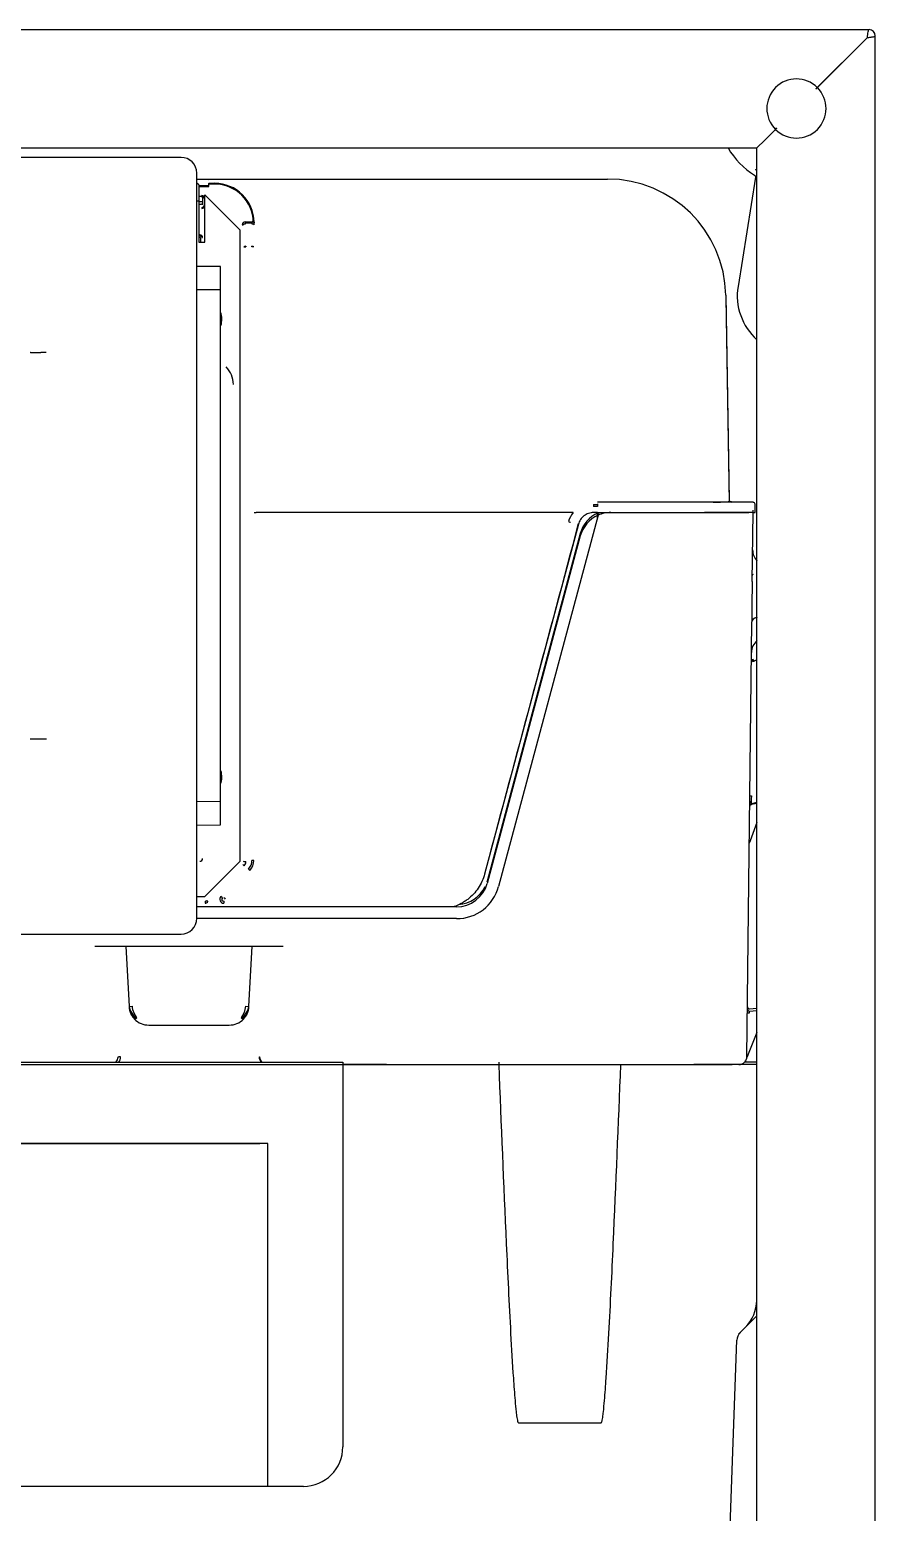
# Model space of a CAD drawing. Header units: millimetres. Extents: x 169 to 4368, y -1049 to 1924.
# Drawn here: x 295.02 to 316.46, y 1102.98 to 1140.59 of the extents above; entities that cross this region are included whole.
import ezdxf

# ---------------------------------------------------------------- set-up
doc = ezdxf.new("R2010")
doc.units = ezdxf.units.MM

msp = doc.modelspace()

# ---------------------------------------------------------------- linework, layer by layer
at = {"linetype": 'Continuous'}
for p, q in [((266.617, 1140.587), (316.297, 1140.587)), ((314.987, 1139.118), (316.255, 1140.387)), ((316.257, 1140.385), (314.989, 1139.116)), ((316.255, 1140.387), (316.257, 1140.385)), ((316.457, 1033.087), (316.457, 1140.427)), ((314.951, 1139.083), (314.987, 1139.118)), ((314.989, 1139.116), (314.953, 1139.081)), ((313.926, 1138.058), (313.961, 1138.093)), ((313.963, 1138.091), (313.928, 1138.056)), ((313.455, 1137.587), (313.655, 1137.787)), ((313.657, 1137.785), (313.457, 1137.585)), ((313.655, 1137.787), (313.926, 1138.058)), ((313.928, 1138.056), (313.657, 1137.785)), ((269.459, 1137.587), (313.455, 1137.587)), ((298.857, 1137.347), (284.057, 1137.347)), ((313.457, 1040.887), (313.457, 1137.585)), ((299.257, 1118.047), (299.257, 1136.947)), ((299.257, 1136.797), (309.666, 1136.797)), ((299.307, 1136.647), (299.257, 1136.697)), ((299.307, 1136.647), (299.307, 1136.247)), ((299.557, 1136.623), (299.307, 1136.623)), ((299.307, 1136.609), (299.557, 1136.609)), ((299.557, 1136.75), (299.557, 1136.749)), ((299.557, 1136.69), (299.557, 1136.689)), ((299.557, 1136.689), (299.708, 1136.689)), ((299.557, 1136.684), (299.557, 1136.689)), ((299.557, 1136.684), (299.557, 1136.669)), ((299.708, 1136.669), (299.557, 1136.669)), ((299.557, 1136.609), (299.557, 1136.669)), ((313.419, 1136.841), (312.976, 1134.074)), ((299.257, 1136.247), (299.307, 1136.247)), ((299.357, 1136.357), (299.307, 1136.357)), ((299.307, 1136.247), (299.307, 1135.197)), ((299.307, 1136.227), (299.407, 1136.227)), ((299.381, 1136.359), (299.381, 1136.379)), ((299.428, 1136.362), (299.381, 1136.362)), ((299.407, 1136.362), (299.407, 1136.367)), ((299.407, 1136.147), (299.407, 1136.307)), ((299.432, 1136.309), (299.451, 1136.309)), ((300.357, 1135.497), (299.457, 1136.397)), ((299.457, 1135.197), (299.457, 1136.397)), ((299.307, 1136.157), (299.358, 1136.157)), ((299.382, 1136.073), (299.382, 1136.053)), ((299.432, 1136.122), (299.451, 1136.122)), ((300.357, 1119.497), (300.357, 1135.497)), ((300.409, 1135.639), (300.429, 1135.639)), ((300.432, 1135.639), (300.429, 1135.639)), ((300.479, 1135.709), (300.657, 1135.709)), ((300.479, 1135.689), (300.481, 1135.689)), ((300.481, 1135.689), (300.657, 1135.689)), ((300.481, 1135.689), (300.481, 1135.656)), ((300.657, 1135.689), (300.657, 1135.689)), ((300.657, 1135.656), (300.657, 1135.689)), ((300.707, 1135.639), (300.707, 1135.639)), ((300.708, 1135.702), (300.708, 1135.689)), ((299.308, 1135.337), (299.307, 1135.337)), ((299.307, 1135.197), (299.457, 1135.197)), ((299.332, 1135.361), (299.332, 1135.381)), ((299.357, 1135.197), (299.357, 1135.287)), ((299.382, 1135.311), (299.401, 1135.311)), ((300.45, 1135.076), (300.499, 1135.076)), ((300.499, 1135.093), (300.499, 1135.076)), ((300.653, 1135.076), (300.653, 1135.093)), ((300.703, 1135.076), (300.653, 1135.076)), ((299.857, 1134.58), (299.257, 1134.583)), ((299.857, 1133.988), (299.857, 1134.58)), ((299.857, 1133.988), (299.257, 1133.991)), ((299.857, 1121.006), (299.857, 1133.988)), ((312.666, 1133.85), (312.756, 1128.654)), ((312.666, 1133.79), (312.756, 1128.594)), ((295.038, 1132.397), (295.298, 1132.4)), ((308.795, 1128.337), (300.758, 1128.337)), ((309.314, 1128.539), (309.41, 1128.539)), ((309.314, 1128.539), (309.314, 1128.489)), ((309.41, 1128.489), (309.314, 1128.489)), ((309.41, 1128.337), (309.314, 1128.337)), ((309.41, 1128.558), (309.41, 1128.544)), ((309.41, 1128.539), (309.41, 1128.489)), ((309.41, 1128.337), (313.251, 1128.337)), ((309.41, 1128.199), (309.41, 1128.337)), ((309.429, 1128.329), (309.41, 1128.257)), ((309.751, 1128.337), (312.128, 1128.337)), ((313.357, 1128.337), (312.128, 1128.337)), ((312.807, 1128.607), (313.358, 1128.598)), ((313.337, 1126.588), (313.357, 1128.337)), ((313.357, 1128.337), (313.357, 1128.397)), ((313.357, 1128.337), (313.407, 1128.337)), ((308.929, 1128.041), (306.551, 1119.167)), ((309.429, 1128.269), (306.906, 1118.852)), ((308.978, 1127.804), (306.616, 1118.99)), ((308.978, 1127.744), (306.616, 1118.93)), ((313.201, 1114.535), (313.326, 1125.568)), ((313.347, 1124.561), (313.347, 1124.579)), ((295.038, 1122.597), (295.298, 1122.594)), ((313.276, 1121.151), (313.317, 1121.15)), ((299.857, 1121.006), (299.257, 1121.002)), ((299.857, 1120.414), (299.857, 1121.006)), ((313.273, 1120.905), (313.293, 1120.904)), ((313.457, 1120.979), (313.314, 1120.953)), ((313.457, 1120.958), (313.317, 1120.934)), ((299.257, 1120.41), (299.857, 1120.414)), ((313.457, 1120.473), (313.283, 1120.009)), ((313.283, 1120.009), (313.262, 1119.955)), ((299.457, 1118.597), (300.357, 1119.497)), ((300.42, 1119.414), (300.456, 1119.379)), ((300.429, 1119.493), (300.45, 1119.485)), ((300.45, 1119.485), (300.499, 1119.485)), ((300.6, 1119.261), (300.565, 1119.296)), ((300.703, 1119.51), (300.653, 1119.51)), ((299.257, 1118.597), (299.457, 1118.597)), ((299.903, 1118.564), (299.868, 1118.599)), ((305.843, 1118.337), (299.242, 1118.337)), ((299.464, 1118.479), (299.464, 1118.429)), ((299.5, 1118.494), (299.535, 1118.459)), ((299.939, 1118.479), (299.939, 1118.429)), ((305.843, 1118.037), (299.257, 1118.037)), ((284.057, 1117.647), (298.857, 1117.647)), ((296.667, 1117.337), (301.448, 1117.337)), ((297.457, 1117.337), (297.537, 1115.811)), ((300.578, 1115.811), (300.658, 1117.337)), ((297.586, 1115.678), (297.677, 1115.549)), ((297.586, 1115.618), (297.677, 1115.489)), ((297.734, 1115.523), (297.658, 1115.653)), ((300.457, 1115.653), (300.381, 1115.523)), ((300.438, 1115.549), (300.529, 1115.678)), ((300.438, 1115.489), (300.529, 1115.618)), ((313.269, 1115.751), (313.457, 1115.768)), ((313.269, 1115.691), (313.457, 1115.708)), ((298.036, 1115.337), (300.079, 1115.337)), ((313.457, 1115.153), (313.252, 1114.645)), ((280.057, 1114.397), (302.857, 1114.397)), ((297.259, 1114.533), (297.275, 1114.533)), ((300.835, 1114.533), (300.848, 1114.533)), ((302.857, 1114.397), (302.957, 1114.397)), ((302.957, 1114.397), (302.957, 1114.337)), ((313.457, 1114.397), (313.144, 1114.397)), ((313.167, 1114.397), (313.168, 1114.427)), ((313.168, 1114.427), (313.167, 1114.397)), ((313.168, 1114.427), (313.168, 1114.438)), ((313.208, 1114.535), (313.2, 1114.515)), ((313.252, 1114.645), (313.208, 1114.535)), ((280.057, 1114.337), (302.857, 1114.337)), ((302.857, 1114.337), (302.957, 1114.337)), ((304.068, 1114.337), (302.957, 1114.337)), ((302.957, 1114.337), (303.157, 1114.337)), ((302.957, 1114.337), (302.957, 1104.637)), ((303.157, 1114.337), (306.457, 1114.337)), ((306.457, 1114.337), (306.818, 1114.337)), ((306.818, 1114.337), (306.909, 1114.337)), ((306.909, 1114.337), (310.005, 1114.337)), ((310.005, 1114.337), (310.096, 1114.337)), ((310.096, 1114.337), (310.457, 1114.337)), ((310.457, 1114.337), (311.244, 1114.337)), ((311.244, 1114.337), (312.83, 1114.337)), ((311.968, 1114.337), (311.86, 1114.337)), ((313.001, 1114.337), (311.968, 1114.337)), ((313.457, 1114.337), (312.868, 1114.337)), ((301.057, 1112.337), (281.857, 1112.337)), ((282.057, 1112.337), (300.857, 1112.337)), ((301.057, 1103.736), (301.057, 1112.337)), ((313.453, 1108.358), (313.457, 1108.608)), ((313.16, 1107.668), (312.986, 1107.495)), ((313.455, 1107.964), (313.16, 1107.668)), ((312.309, 1089.222), (312.947, 1107.341)), ((307.407, 1105.252), (309.508, 1105.252)), ((301.057, 1103.637), (293.31, 1103.637)), ((301.057, 1103.637), (301.057, 1103.736)), ((301.957, 1103.637), (301.057, 1103.637))]:
    msp.add_line(p, q, dxfattribs=at)
for centre, radius, start, end in [((316.297, 1140.427), 0.16, 0, 90), ((314.457, 1138.587), 0.75, 45.108, 224.892), ((314.457, 1138.587), 0.75, 225.108, 44.892), ((314.457, 1138.587), 2, 210, 237.9457), ((297.811, 1135.702), 2.897, 358.7522, 359.7445), ((314.457, 1133.837), 1.5, 170.9153, 228.1897), ((299.357, 1133.237), 0.533, 343.3107, 20.143), ((295.037, 1132.25), 0.147, 89.5642, 93.018), ((295.431, 1116.23), 16.17, 89.9668, 90.4714), ((299.557, 1131.588), 0.625, 0, 45), ((309.334, 1127.924), 0.68, 142.5722, 164.3709), ((308.795, 1128.336), 0.000725, 54.466, 92.4906), ((309.751, 1127.597), 0.8, 113.6822, 165), ((310.668, -2116.006), 3244.605, 89.952493, 90.022205), ((309.751, 1127.537), 0.8, 90, 113.6822), ((311.657, 1284.453), 155.85, 270.25288, 270.39198), ((312.776, 1126.559), 2.048, 89.1355, 91.4855), ((313.357, 1128.548), 0.05, 359.98, 89.02), ((-3725.967, 2204.893), 4176.124, 344.937754, 345.057154), ((309.751, 1127.537), 0.8, 113.6822, 165), ((313.747, 1127.387), 0.4, 179.35, 223.6877), ((313.645, 1127.347), 0.3, 228.5272, 231.1696), ((367.892, 1125.459), 54.567, 178.8144, 179.8856), ((313.717, 1124.786), 0.4, 130.4938, 179.35), ((313.364, 1124.573), 0.05, 144.8602, 174.6651), ((313.679, 1124.534), 0.335, 167.4953, 172.2609), ((216.777, 1394.457), 286.652, 289.68745, 289.7109), ((295.037, 1122.744), 0.147, 266.9848, 270.4348), ((295.352, 1138.708), 16.114, 269.8107, 270.3171), ((299.357, 1121.637), 0.533, 339.857, 16.6893), ((313.323, 1120.964), 0.05, 102.9823, 179.35), ((313.323, 1120.904), 0.05, 100, 179.35), ((313.323, 1120.904), 0.03, 100, 179.35), ((305.843, 1119.137), 0.8, 270, 345), ((305.843, 1119.197), 0.8, 343.3839, 345), ((305.843, 1119.137), 1.1, 270, 345), ((305.843, 1119.197), 0.8, 273.6231, 334.5141), ((298.036, 1115.837), 0.5, 183, 205.9047), ((298.036, 1115.897), 0.5, 189.915, 205.9047), ((298.036, 1115.837), 0.5, 205.9047, 224.0581), ((298.036, 1115.836), 0.42, 183, 205.9047), ((298.036, 1115.897), 0.5, 224.0581, 230.6246), ((300.079, 1115.897), 0.5, 309.3754, 315.9419), ((300.079, 1115.837), 0.5, 315.9419, 320.2159), ((300.079, 1115.836), 0.42, 334.0953, 357), ((300.079, 1115.837), 0.5, 327.0788, 334.0953), ((300.079, 1115.837), 0.5, 334.0953, 357), ((300.079, 1115.897), 0.5, 334.0953, 350.085), ((313.264, 1115.741), 0.05, 179.35, 275), ((313.264, 1115.801), 0.05, 183.2959, 275), ((298.036, 1115.837), 0.5, 224.0581, 270), ((300.079, 1115.837), 0.5, 270, 315.9419), ((297.07, 1114.541), 0.253, 323.3575, 358.2943), ((301.036, 1114.54), 0.202, 181.7816, 228.4829), ((313.001, 1114.537), 0.2, 270, 359.35), ((312.453, 1108.376), 1, 315, 359), ((301.957, 1104.637), 1, 270, 0)]:
    msp.add_arc(centre, radius, start, end, dxfattribs=at)
for centre, major_axis, ratio, start_param, end_param in [((298.857, 1136.947), (-0.283, -0.283), 0.999695, 2.356347, 3.926839), ((299.708, 1135.689), (-0.895, -0.447), 0.999817, 2.691091, 4.248696), ((299.708, 1135.689), (-0.877, -0.438), 0.99981, 2.691091, 4.248696), ((309.666, 1133.797), (-2.679, -1.351), 0.999812, 2.692049, 4.245243), ((299.357, 1136.307), (-0.0499, -0.005), 0.996157, 3.042553, 4.612588), ((299.357, 1136.207), (-0.0356, 0.0356), 0.992433, 2.359993, 3.923193), ((299.381, 1136.309), (-0.0699, -0.007), 0.996157, 3.042553, 4.612588), ((299.381, 1136.309), (-0.0501, -0.005), 0.99311, 3.042553, 4.612588), ((299.381, 1136.123), (-0.0499, 0.0499), 0.992433, 2.359993, 3.923193), ((299.381, 1136.123), (-0.0358, 0.0358), 0.986483, 2.359993, 3.923193), ((300.479, 1135.639), (0.0703, 0), 0.996195, 1.570796, 3.141593), ((300.481, 1135.639), (-0.05, -0.0016), 0.341867, 4.701503, 6.190308), ((300.657, 1135.639), (-0.07, 0), 0.999848, 4.259735, 4.712389), ((300.657, 1135.639), (0.05, -0.0003), 0.342014, 0.018573, 1.572969), ((300.657, 1135.699), (0.05, 0), 0.999726, 0, 0.9421), ((299.307, 1135.287), (-0.0356, -0.0356), 0.992433, 2.359993, 3.923193), ((299.331, 1135.311), (-0.0499, -0.0499), 0.992433, 2.359993, 3.923193), ((299.331, 1135.311), (-0.0358, -0.0358), 0.986483, 2.359993, 3.923193), ((300.499, 1135.076), (-0.05, -0.0016), 0.341867, 4.701503, 6.190308), ((300.653, 1135.076), (0.05, -0.0003), 0.342014, 0.018573, 1.572969), ((300.758, 1128.337), (0.05, 0), 0.01021, 3.159047, 4.71239), ((312.806, 1128.655), (-0.05, 0), 0.999848, 0.017451, 1.570796), ((308.68, 1128.107), (0.0483, -0.0129), 0.002866, 4.713157, 6.26353), ((313.359, 1126.745), (0.02, -0.0002), 0.992784, 1.599512, 3.141593), ((313.726, 1125.563), (-0.4, 0.005), 0.402549, 5.453096, 6.283185), ((313.365, 1124.595), (0.05, -0.0006), 0.242043, 1.590997, 3.141593), ((313.326, 1121.158), (0.012, 0.205), 0.04045, 1.61242, 3.151117), ((299.331, 1119.563), (-0.0499, 0.0499), 0.992433, 2.359993, 3.923193), ((300.349, 1119.485), (-0.139, 0.058), 0.995546, 2.750469, 3.532716), ((300.353, 1119.51), (-0.049, 0.298), 0.994251, 3.761467, 4.54867), ((300.353, 1119.51), (0.057, -0.347), 0.995882, 0.619875, 1.407077), ((299.94, 1118.529), (0.1, 0.012), 0.990032, 2.238032, 4.588136), ((299.94, 1118.529), (0.0511, 0.0063), 0.970775, 2.238032, 4.588136), ((299.978, 1118.534), (0.0353, -0.0354), 0.002098, 3.228859, 4.714487), ((299.464, 1118.529), (0.0502, -0.0082), 0.982981, 4.876137, 5.663339), ((299.464, 1118.529), (-0.0992, 0.0163), 0.994251, 1.734544, 2.521746), ((298.857, 1118.047), (-0.283, 0.283), 0.999695, 2.356347, 3.926839), ((297.616, 1115.815), (-0.0799, -0.0042), 0.008715, 0, 1.57034), ((297.734, 1115.545), (-0.0575, -0.0556), 0.195451, 0, 1.383876), ((300.381, 1115.545), (0.0575, -0.0556), 0.195451, 4.89931, 6.283185), ((300.498, 1115.815), (0.0799, -0.0042), 0.008715, 4.712846, 6.283185), ((313.263, 1115.639), (-0.05, 0.0006), 0.017451, 4.712587, 6.283185), ((313.263, 1115.64), (-0.0055, -0.0507), 0.001464, 1.553699, 3.141882), ((297.066, 1114.537), (0, -0.2), 0.965926, 0.795399, 1.553343), ((297.323, 1114.532), (-0.05, 0.0007), 0.017389, 4.717277, 6.021386), ((301.041, 1114.537), (0, -0.2), 0.965926, 4.729842, 5.487786), ((313.251, 1114.534), (-0.05, 0.0006), 0.017451, 5.75765, 6.283185), ((313.247, 1107.331), (-0.212, 0.212), 0.999673, 0, 0.750655)]:
    msp.add_ellipse(centre, major_axis=major_axis, ratio=ratio, start_param=start_param, end_param=end_param, dxfattribs=at)
for points, knots in [([(316.255, 1140.387), (316.259, 1140.413), (316.262, 1140.439), (316.269, 1140.488), (316.273, 1140.51), (316.28, 1140.547), (316.283, 1140.562), (316.29, 1140.582), (316.294, 1140.587), (316.297, 1140.587)], [0, 0, 0, 0, 0.25, 0.25, 0.5, 0.5, 0.75, 0.75, 1, 1, 1, 1]), ([(316.257, 1140.385), (316.27, 1140.387), (316.297, 1140.39), (316.322, 1140.394), (316.346, 1140.397), (316.369, 1140.401), (316.39, 1140.404), (316.408, 1140.408), (316.425, 1140.411), (316.437, 1140.415), (316.447, 1140.418), (316.455, 1140.422), (316.457, 1140.425), (316.457, 1140.427)], [0, 0, 0, 0, 0.125, 0.25, 0.25, 0.375, 0.5, 0.5, 0.625, 0.75, 0.75, 0.875, 1, 1, 1, 1]), ([(313.423, 1137.021), (313.426, 1137.026), (313.429, 1137.031), (313.433, 1137.041), (313.434, 1137.044), (313.433, 1137.046)], [0, 0, 0, 0, 0.5, 0.5, 1, 1, 1, 1]), ([(313.433, 1137.046), (313.438, 1137.044), (313.443, 1137.045), (313.452, 1137.049), (313.455, 1137.051), (313.457, 1137.052)], [0, 0, 0, 0, 0.5, 0.5, 0.6959965, 0.6959965, 0.6959965, 0.6959965]), ([(313.433, 1137.046), (313.433, 1137.046), (313.433, 1137.046), (313.433, 1137.046), (313.433, 1137.046), (313.433, 1137.046), (313.433, 1137.046)], [0, 0, 0, 0, 0.519477, 0.519477, 0.519477, 1, 1, 1, 1]), ([(313.396, 1136.892), (313.404, 1136.887), (313.411, 1136.879), (313.419, 1136.861), (313.42, 1136.851), (313.419, 1136.841)], [0, 0, 0, 0, 0.5, 0.5, 1, 1, 1, 1]), ([(309.314, 1128.337), (309.27, 1128.337), (309.228, 1128.33), (309.145, 1128.302), (309.106, 1128.281), (309.054, 1128.241), (309.038, 1128.227), (309.008, 1128.195), (308.995, 1128.178), (308.971, 1128.142), (308.96, 1128.122), (308.942, 1128.083), (308.935, 1128.062), (308.929, 1128.041)], [0, 0, 0, 0, 0.25, 0.25, 0.5, 0.5, 0.625, 0.625, 0.75, 0.75, 0.875, 0.875, 1, 1, 1, 1]), ([(313.364, 1124.607), (313.36, 1124.594), (313.356, 1124.582), (313.35, 1124.565), (313.347, 1124.559), (313.347, 1124.561)], [0, 0, 0, 0, 0.5, 0.5, 1, 1, 1, 1]), ([(306.551, 1119.167), (306.534, 1119.103), (306.512, 1119.042), (306.458, 1118.923), (306.426, 1118.866), (306.353, 1118.756), (306.312, 1118.705), (306.223, 1118.609), (306.175, 1118.566), (306.097, 1118.505), (306.069, 1118.486), (306.014, 1118.451), (305.986, 1118.434), (305.9, 1118.388), (305.84, 1118.362), (305.771, 1118.339), (305.765, 1118.336), (305.758, 1118.334)], [0, 0, 0, 0, 0.125, 0.125, 0.25, 0.25, 0.375, 0.375, 0.5, 0.5, 0.5625, 0.5625, 0.625, 0.625, 0.75, 0.75, 0.7632579, 0.7632579, 0.7632579, 0.7632579]), ([(306.909, 1114.337), (306.969, 1112.82), (307.031, 1111.304), (307.135, 1109.03), (307.171, 1108.272), (307.233, 1107.136), (307.255, 1106.757), (307.293, 1106.189), (307.307, 1106), (307.332, 1105.717), (307.34, 1105.622), (307.356, 1105.481), (307.362, 1105.434), (307.373, 1105.363), (307.377, 1105.34), (307.384, 1105.305), (307.386, 1105.294), (307.391, 1105.276), (307.393, 1105.271), (307.398, 1105.26), (307.401, 1105.252), (307.407, 1105.252)], [0, 0, 0, 0, 0.5, 0.5, 0.75, 0.75, 0.875, 0.875, 0.9375, 0.9375, 0.96875, 0.96875, 0.984375, 0.984375, 0.992188, 0.992188, 0.996094, 0.996094, 0.998047, 0.998047, 1, 1, 1, 1]), ([(309.508, 1105.252), (309.514, 1105.252), (309.517, 1105.26), (309.521, 1105.271), (309.523, 1105.277), (309.528, 1105.294), (309.531, 1105.305), (309.538, 1105.34), (309.542, 1105.364), (309.553, 1105.434), (309.558, 1105.481), (309.574, 1105.622), (309.583, 1105.717), (309.608, 1106), (309.621, 1106.19), (309.66, 1106.757), (309.682, 1107.136), (309.744, 1108.273), (309.78, 1109.03), (309.884, 1111.304), (309.945, 1112.821), (310.005, 1114.337)], [0, 0, 0, 0, 0.001953, 0.001953, 0.003906, 0.003906, 0.007812, 0.007812, 0.015625, 0.015625, 0.03125, 0.03125, 0.0625, 0.0625, 0.125, 0.125, 0.25, 0.25, 0.5, 0.5, 1, 1, 1, 1])]:
    msp.add_open_spline(points, degree=3, knots=knots, dxfattribs=at)
for points in [[(313.407, 1128.489), (313.407, 1128.509), (313.407, 1128.528), (313.407, 1128.548)], [(313.407, 1128.337), (313.407, 1128.387), (313.407, 1128.437), (313.407, 1128.488)], [(306.909, 1114.397), (306.91, 1114.382), (306.911, 1114.367), (306.911, 1114.353)]]:
    msp.add_open_spline(points, degree=3, dxfattribs=at)

doc.saveas('drawing.dxf')
